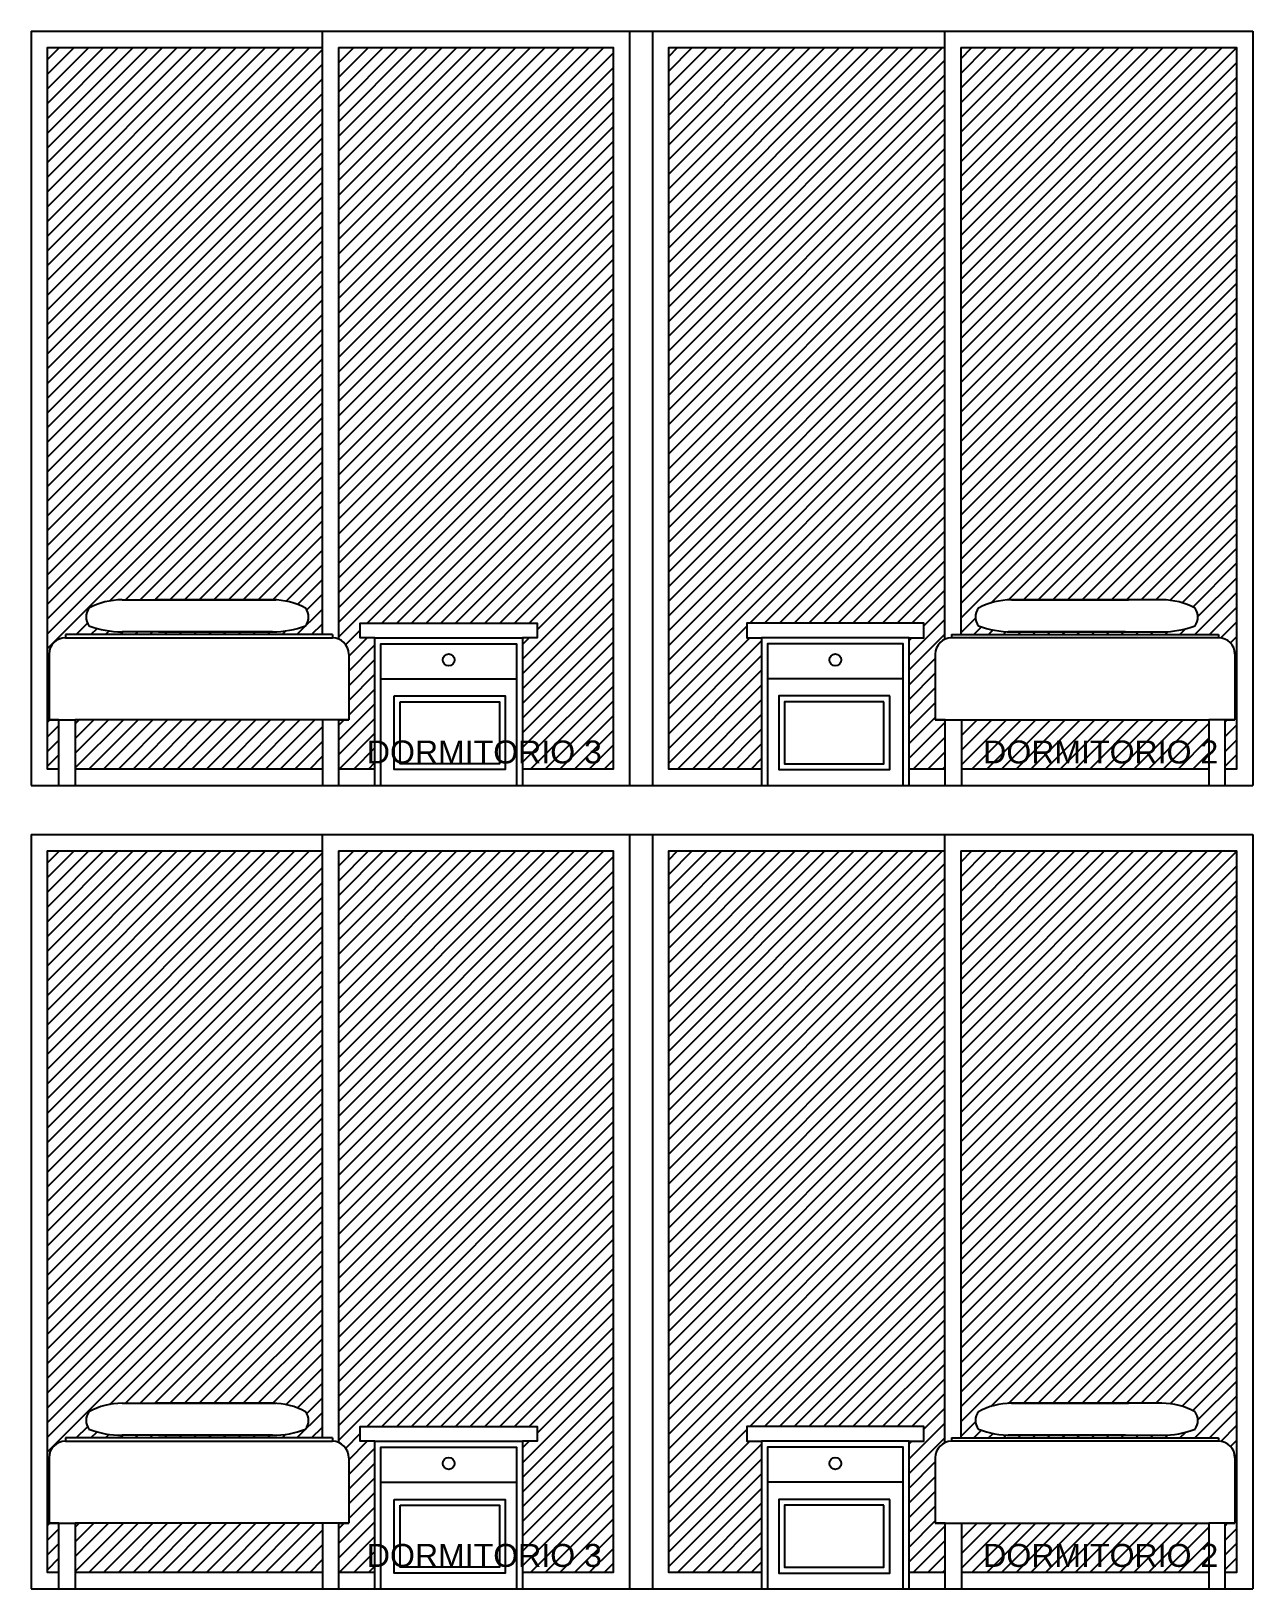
# Model space of a CAD drawing. Header units: millimetres. Extents: x 1217 to 2428, y 234 to 644.
# Drawn here: x 2255.974 to 2259.702, y 401.901 to 406.651 of the extents above; entities that cross this region are included whole.
import ezdxf

# ---------------------------------------------------------------- set-up
doc = ezdxf.new("R2010")
doc.units = ezdxf.units.MM
for name, color, linetype in [('0.1', 251, 'Continuous'), ('0.3', 6, 'Continuous'), ('MURO', 5, 'Continuous'), ('Texto', 1, 'Continuous')]:
    doc.layers.add(name, color=color, linetype=linetype)
doc.styles.get("Standard").update_dxf_attribs({"font": 'arial.ttf'})
pattern_1 = [(45, (422.33998, -295.273548), (-0.0224506403, 0.0224506403), [])]
pattern_2 = [(45, (422.33998, -292.823548), (-0.0224506403, 0.0224506403), [])]

msp = doc.modelspace()

# ---------------------------------------------------------------- hatches: boundary and pattern name
at = {"layer": '0.1', "ltscale": 3}
h = msp.add_hatch(dxfattribs=at)
h.set_pattern_fill('ANSI31', color=256, scale=0.01)
h.set_pattern_definition(pattern_2)
h.paths.add_polyline_path([(2257.07145, 406.60099), (2257.74959, 406.60099), (2257.74959, 404.40099), (2257.4732, 404.40099), (2257.4732, 404.80099), (2257.5182, 404.80099), (2257.5182, 404.84599), (2257.4732, 404.84599), (2257.07145, 404.84599)])
h.paths.add_polyline_path([(2256.912, 406.60099), (2257.07145, 406.60099), (2257.07145, 404.84599), (2256.9782, 404.84599), (2256.9782, 404.80099), (2257.0232, 404.80099), (2257.0232, 404.40099), (2256.91338, 404.40099), (2256.91338, 404.55099), (2256.94338, 404.55099), (2256.94338, 404.75099, 0.3063972), (2256.912, 404.7974)])
h.paths.add_polyline_path([(2256.02441, 406.60099), (2256.862, 406.60099), (2256.862, 404.81099), (2256.07897, 404.81099), (2256.07898, 404.80099, 0.4142136), (2256.02898, 404.75099), (2256.02898, 404.55099), (2256.05898, 404.55099), (2256.05898, 404.40099), (2256.02441, 404.40099)])
h.paths.add_polyline_path([(2256.15083, 404.83802, -0.340832), (2256.15083, 404.8911, -0.1255988), (2256.25178, 404.91687), (2256.71083, 404.91687, -0.1255988), (2256.81178, 404.8911, -0.340832), (2256.81178, 404.83802, -0.0910283), (2256.71083, 404.81948), (2256.25178, 404.81948, -0.0910283)], flags=16)
h.paths.add_polyline_path([(2256.10898, 404.55099), (2256.86338, 404.55099), (2256.86338, 404.40099), (2256.10898, 404.40099)])
h.paths.add_polyline_path([(2257.7347, 404.37919), (2256.98256, 404.37919), (2256.98256, 404.52344), (2257.7347, 404.52344)], flags=9)
h = msp.add_hatch(dxfattribs=at)
h.set_pattern_fill('ANSI31', color=256, scale=0.01)
h.set_pattern_definition(pattern_2)
h.paths.add_polyline_path([(2258.81057, 406.60099), (2259.65155, 406.60099), (2259.64698, 404.75099, 0.4142136), (2259.59698, 404.80099), (2259.59699, 404.81099), (2258.81057, 404.81099)])
h.paths.add_polyline_path([(2258.86418, 404.83802, -0.340832), (2258.86418, 404.8911, -0.1255988), (2258.96513, 404.91687), (2259.32258, 404.91687), (2259.42418, 404.91687, -0.1255988), (2259.52513, 404.8911, -0.340832), (2259.52513, 404.83802, -0.0910283), (2259.42418, 404.81948), (2258.96513, 404.81948, -0.0910283)], flags=16)
h.paths.add_polyline_path([(2258.81258, 404.55099), (2259.56698, 404.55099), (2259.56698, 404.40099), (2258.81258, 404.40099)])
h.paths.add_polyline_path([(2259.61698, 404.55099), (2259.64698, 404.55099), (2259.64698, 404.75099), (2259.65155, 406.60099), (2259.65155, 404.40099), (2259.61698, 404.40099)])
h.paths.add_polyline_path([(2257.91959, 406.60099), (2258.76057, 406.60099), (2258.76057, 404.79589, 0.2861952), (2258.73258, 404.75099), (2258.73258, 404.55099), (2258.76258, 404.55099), (2258.76258, 404.40099), (2258.65276, 404.40099), (2258.65276, 404.80099), (2258.69776, 404.80099), (2258.69776, 404.84599), (2258.20276, 404.84599), (2258.15776, 404.84599), (2258.15776, 404.80099), (2258.20276, 404.80099), (2258.20276, 404.40099), (2257.91959, 404.40099)])
h = msp.add_hatch(dxfattribs=at)
h.set_pattern_fill('ANSI31', color=256, scale=0.01)
h.set_pattern_definition(pattern_1)
h.paths.add_polyline_path([(2257.07145, 404.15099), (2257.74959, 404.15099), (2257.74959, 401.95099), (2257.4732, 401.95099), (2257.4732, 402.35099), (2257.5182, 402.35099), (2257.5182, 402.39599), (2257.4732, 402.39599), (2257.07145, 402.39599)])
h.paths.add_polyline_path([(2256.912, 404.15099), (2257.07145, 404.15099), (2257.07145, 402.39599), (2256.9782, 402.39599), (2256.9782, 402.35099), (2257.0232, 402.35099), (2257.0232, 401.95099), (2256.91338, 401.95099), (2256.91338, 402.10099), (2256.94338, 402.10099), (2256.94338, 402.30099, 0.3063972), (2256.912, 402.3474)])
h.paths.add_polyline_path([(2256.02441, 404.15099), (2256.862, 404.15099), (2256.862, 402.36099), (2256.07897, 402.36099), (2256.07898, 402.35099, 0.4142136), (2256.02898, 402.30099), (2256.02898, 402.10099), (2256.05898, 402.10099), (2256.05898, 401.95099), (2256.02441, 401.95099)])
h.paths.add_polyline_path([(2256.15083, 402.38802, -0.340832), (2256.15083, 402.4411, -0.1255988), (2256.25178, 402.46687), (2256.71083, 402.46687, -0.1255988), (2256.81178, 402.4411, -0.340832), (2256.81178, 402.38802, -0.0910283), (2256.71083, 402.36948), (2256.25178, 402.36948, -0.0910283)], flags=16)
h.paths.add_polyline_path([(2256.10898, 402.10099), (2256.86338, 402.10099), (2256.86338, 401.95099), (2256.10898, 401.95099)])
h.paths.add_polyline_path([(2257.7347, 401.92919), (2256.98256, 401.92919), (2256.98256, 402.07344), (2257.7347, 402.07344)], flags=9)
h = msp.add_hatch(dxfattribs=at)
h.set_pattern_fill('ANSI31', color=256, scale=0.01)
h.set_pattern_definition(pattern_1)
h.paths.add_polyline_path([(2258.81057, 404.15099), (2259.65155, 404.15099), (2259.64698, 402.30099, 0.4142136), (2259.59698, 402.35099), (2259.59699, 402.36099), (2258.81057, 402.36099)])
h.paths.add_polyline_path([(2258.86418, 402.38802, -0.340832), (2258.86418, 402.4411, -0.1255988), (2258.96513, 402.46687), (2259.32258, 402.46687), (2259.42418, 402.46687, -0.1255988), (2259.52513, 402.4411, -0.340832), (2259.52513, 402.38802, -0.0910283), (2259.42418, 402.36948), (2258.96513, 402.36948, -0.0910283)], flags=16)
h.paths.add_polyline_path([(2258.81258, 402.10099), (2259.56698, 402.10099), (2259.56698, 401.95099), (2258.81258, 401.95099)])
h.paths.add_polyline_path([(2259.61698, 402.10099), (2259.64698, 402.10099), (2259.64698, 402.30099), (2259.65155, 404.15099), (2259.65155, 401.95099), (2259.61698, 401.95099)])
h.paths.add_polyline_path([(2257.91959, 404.15099), (2258.76057, 404.15099), (2258.76057, 402.34589, 0.2861952), (2258.73258, 402.30099), (2258.73258, 402.10099), (2258.76258, 402.10099), (2258.76258, 401.95099), (2258.65276, 401.95099), (2258.65276, 402.35099), (2258.69776, 402.35099), (2258.69776, 402.39599), (2258.20276, 402.39599), (2258.15776, 402.39599), (2258.15776, 402.35099), (2258.20276, 402.35099), (2258.20276, 401.95099), (2257.91959, 401.95099)])

# ---------------------------------------------------------------- linework, layer by layer
at = {"layer": '0.1', "linetype": 'ByBlock'}
for p, q in [((2256.89338, 404.81099, 0), (2256.07897, 404.81099, 0)), ((2256.07898, 404.80099, 0), (2256.89337, 404.80099, 0)), ((2258.78258, 404.81099, 0), (2259.59699, 404.81099, 0)), ((2259.59698, 404.80099, 0), (2258.78259, 404.80099, 0)), ((2256.02898, 404.75099, 0), (2256.02898, 404.55099, 0)), ((2256.94338, 404.75099, 0), (2256.94338, 404.55099, 0)), ((2258.73258, 404.75099, 0), (2258.73258, 404.55099, 0)), ((2259.64698, 404.75099, 0), (2259.64698, 404.55099, 0)), ((2256.02898, 404.55099, 0), (2256.10898, 404.55099, 0)), ((2256.05898, 404.55099, 0), (2256.02898, 404.55099, 0)), ((2256.05898, 404.35099, 0), (2256.05898, 404.55099, 0)), ((2256.94338, 404.55099, 0), (2256.10898, 404.55099, 0)), ((2256.10898, 404.55099, 0), (2256.10898, 404.35099, 0)), ((2256.94338, 404.55099, 0), (2256.86338, 404.55099, 0)), ((2256.91338, 404.55099, 0), (2256.94338, 404.55099, 0)), ((2256.91338, 404.35099, 0), (2256.91338, 404.55099, 0)), ((2258.73258, 404.55099, 0), (2258.81258, 404.55099, 0)), ((2258.73258, 404.55099, 0), (2259.56698, 404.55099, 0)), ((2258.76258, 404.55099, 0), (2258.73258, 404.55099, 0)), ((2258.76258, 404.35099, 0), (2258.76258, 404.55099, 0)), ((2259.56698, 404.55099, 0), (2259.56698, 404.35099, 0)), ((2259.64698, 404.55099, 0), (2259.56698, 404.55099, 0)), ((2259.61698, 404.55099, 0), (2259.64698, 404.55099, 0)), ((2259.61698, 404.35099, 0), (2259.61698, 404.55099, 0)), ((2256.89338, 402.36099, 0), (2256.07897, 402.36099, 0)), ((2256.07898, 402.35099, 0), (2256.89337, 402.35099, 0)), ((2258.78258, 402.36099, 0), (2259.59699, 402.36099, 0)), ((2259.59698, 402.35099, 0), (2258.78259, 402.35099, 0)), ((2256.02898, 402.30099, 0), (2256.02898, 402.10099, 0)), ((2256.94338, 402.30099, 0), (2256.94338, 402.10099, 0)), ((2258.73258, 402.30099, 0), (2258.73258, 402.10099, 0)), ((2259.64698, 402.30099, 0), (2259.64698, 402.10099, 0)), ((2256.02898, 402.10099, 0), (2256.10898, 402.10099, 0)), ((2256.05898, 402.10099, 0), (2256.02898, 402.10099, 0)), ((2256.05898, 401.90099, 0), (2256.05898, 402.10099, 0)), ((2256.94338, 402.10099, 0), (2256.10898, 402.10099, 0)), ((2256.10898, 402.10099, 0), (2256.10898, 401.90099, 0)), ((2256.94338, 402.10099, 0), (2256.86338, 402.10099, 0)), ((2256.91338, 402.10099, 0), (2256.94338, 402.10099, 0)), ((2256.91338, 401.90099, 0), (2256.91338, 402.10099, 0)), ((2258.73258, 402.10099, 0), (2258.81258, 402.10099, 0)), ((2258.73258, 402.10099, 0), (2259.56698, 402.10099, 0)), ((2258.76258, 402.10099, 0), (2258.73258, 402.10099, 0)), ((2258.76258, 401.90099, 0), (2258.76258, 402.10099, 0)), ((2259.56698, 402.10099, 0), (2259.56698, 401.90099, 0)), ((2259.64698, 402.10099, 0), (2259.56698, 402.10099, 0)), ((2259.61698, 402.10099, 0), (2259.64698, 402.10099, 0)), ((2259.61698, 401.90099, 0), (2259.61698, 402.10099, 0))]:
    msp.add_line(p, q, dxfattribs=at)
at = {"layer": '0.1'}
for p, q in [((2256.86338, 404.55099, 0), (2256.86338, 404.35099, 0)), ((2258.81258, 404.55099, 0), (2258.81258, 404.35099, 0)), ((2256.86338, 402.10099, 0), (2256.86338, 401.90099, 0)), ((2258.81258, 402.10099, 0), (2258.81258, 401.90099, 0))]:
    msp.add_line(p, q, dxfattribs=at)
at = {"layer": '0.1', "ltscale": 3, "elevation": 0}
for points in [[(2256.862, 406.65099), (2256.862, 404.81099)], [(2258.76057, 406.65099), (2258.76057, 404.79589)], [(2256.05898, 404.40099), (2256.02441, 404.40099), (2256.02441, 406.60099), (2256.862, 406.60099)], [(2256.912, 406.60099), (2257.74959, 406.60099), (2257.74959, 404.40099), (2257.4732, 404.40099)], [(2256.912, 406.60099), (2256.912, 404.7974)], [(2258.20276, 404.40099), (2257.91959, 404.40099), (2257.91959, 406.60099), (2258.76057, 406.60099)], [(2258.81057, 406.60099), (2259.65155, 406.60099), (2259.65155, 404.40099), (2259.61698, 404.40099)], [(2258.81057, 406.60099), (2258.81057, 404.81099)], [(2256.86338, 404.40099), (2256.10898, 404.40099)], [(2257.0232, 404.40099), (2256.91338, 404.40099)], [(2258.76258, 404.40099), (2258.65276, 404.40099)], [(2259.56698, 404.40099), (2258.81258, 404.40099)], [(2256.862, 404.20099), (2256.862, 402.36099)], [(2258.76057, 404.20099), (2258.76057, 402.34589)], [(2256.05898, 401.95099), (2256.02441, 401.95099), (2256.02441, 404.15099), (2256.862, 404.15099)], [(2256.912, 404.15099), (2257.74959, 404.15099), (2257.74959, 401.95099), (2257.4732, 401.95099)], [(2256.912, 404.15099), (2256.912, 402.3474)], [(2258.20276, 401.95099), (2257.91959, 401.95099), (2257.91959, 404.15099), (2258.76057, 404.15099)], [(2258.81057, 404.15099), (2259.65155, 404.15099), (2259.65155, 401.95099), (2259.61698, 401.95099)], [(2258.81057, 404.15099), (2258.81057, 402.36099)], [(2256.86338, 401.95099), (2256.10898, 401.95099)], [(2257.0232, 401.95099), (2256.91338, 401.95099)], [(2258.76258, 401.95099), (2258.65276, 401.95099)], [(2259.56698, 401.95099), (2258.81258, 401.95099)]]:
    msp.add_lwpolyline(points, dxfattribs=at)
at = {"layer": '0.1', "elevation": 0}
for points in [[(2256.25175, 404.91687), (2256.72058, 404.91687)], [(2256.71083, 404.91687), (2256.35338, 404.91687)], [(2259.42421, 404.91687), (2258.95538, 404.91687)], [(2258.96513, 404.91687), (2259.32258, 404.91687)], [(2256.71083, 404.81948), (2256.25177, 404.81948)], [(2256.36313, 404.81948), (2256.72058, 404.81948)], [(2259.31282, 404.81948), (2258.95538, 404.81948)], [(2258.96513, 404.81948), (2259.42419, 404.81948)], [(2256.25175, 402.46687), (2256.72058, 402.46687)], [(2256.71083, 402.46687), (2256.35338, 402.46687)], [(2259.42421, 402.46687), (2258.95538, 402.46687)], [(2258.96513, 402.46687), (2259.32258, 402.46687)], [(2256.71083, 402.36948), (2256.25177, 402.36948)], [(2256.36313, 402.36948), (2256.72058, 402.36948)], [(2259.31282, 402.36948), (2258.95538, 402.36948)], [(2258.96513, 402.36948), (2259.42419, 402.36948)]]:
    msp.add_lwpolyline(points, dxfattribs=at)
at = {"layer": '0.1', "linetype": 'ByBlock', "elevation": 0}
for points in [[(2257.0232, 404.80099), (2256.9782, 404.80099), (2256.9782, 404.84599), (2257.4732, 404.84599), (2257.5182, 404.84599), (2257.5182, 404.80099), (2257.4732, 404.80099)], [(2258.65276, 404.80099), (2258.69776, 404.80099), (2258.69776, 404.84599), (2258.20276, 404.84599), (2258.15776, 404.84599), (2258.15776, 404.80099), (2258.20276, 404.80099)], [(2256.07897, 404.81099), (2256.07898, 404.80099)], [(2256.89338, 404.81099), (2256.89337, 404.80099)], [(2257.0232, 404.35099), (2257.0232, 404.80099), (2257.4732, 404.80099), (2257.4732, 404.35099)], [(2258.65276, 404.35099), (2258.65276, 404.80099), (2258.20276, 404.80099), (2258.20276, 404.35099)], [(2258.78258, 404.81099), (2258.78259, 404.80099)], [(2259.59699, 404.81099), (2259.59698, 404.80099)], [(2257.0412, 404.35099), (2257.0412, 404.78299), (2257.4552, 404.78299), (2257.4552, 404.35099)], [(2258.63476, 404.35099), (2258.63476, 404.78299), (2258.22076, 404.78299), (2258.22076, 404.35099)], [(2257.0412, 404.67609), (2257.4552, 404.67609)], [(2258.63476, 404.67609), (2258.22076, 404.67609)], [(2257.0232, 402.35099), (2256.9782, 402.35099), (2256.9782, 402.39599), (2257.4732, 402.39599), (2257.5182, 402.39599), (2257.5182, 402.35099), (2257.4732, 402.35099)], [(2258.65276, 402.35099), (2258.69776, 402.35099), (2258.69776, 402.39599), (2258.20276, 402.39599), (2258.15776, 402.39599), (2258.15776, 402.35099), (2258.20276, 402.35099)], [(2256.07897, 402.36099), (2256.07898, 402.35099)], [(2256.89338, 402.36099), (2256.89337, 402.35099)], [(2257.0232, 401.90099), (2257.0232, 402.35099), (2257.4732, 402.35099), (2257.4732, 401.90099)], [(2257.0412, 401.90099), (2257.0412, 402.33299), (2257.4552, 402.33299), (2257.4552, 401.90099)], [(2258.65276, 401.90099), (2258.65276, 402.35099), (2258.20276, 402.35099), (2258.20276, 401.90099)], [(2258.63476, 401.90099), (2258.63476, 402.33299), (2258.22076, 402.33299), (2258.22076, 401.90099)], [(2258.78258, 402.36099), (2258.78259, 402.35099)], [(2259.59699, 402.36099), (2259.59698, 402.35099)], [(2257.0412, 402.22609), (2257.4552, 402.22609)], [(2258.63476, 402.22609), (2258.22076, 402.22609)]]:
    msp.add_lwpolyline(points, dxfattribs=at)
for points in [[(2257.0818, 404.62377), (2257.42104, 404.62377), (2257.42104, 404.399), (2257.0818, 404.399)], [(2257.0998, 404.60577), (2257.40304, 404.60577), (2257.40304, 404.417), (2257.0998, 404.417)], [(2258.59416, 404.62377), (2258.25492, 404.62377), (2258.25492, 404.399), (2258.59416, 404.399)], [(2258.57616, 404.60577), (2258.27292, 404.60577), (2258.27292, 404.417), (2258.57616, 404.417)], [(2257.0818, 402.17377), (2257.42104, 402.17377), (2257.42104, 401.949), (2257.0818, 401.949)], [(2257.0998, 402.15577), (2257.40304, 402.15577), (2257.40304, 401.967), (2257.0998, 401.967)], [(2258.59416, 402.17377), (2258.25492, 402.17377), (2258.25492, 401.949), (2258.59416, 401.949)], [(2258.57616, 402.15577), (2258.27292, 402.15577), (2258.27292, 401.967), (2258.57616, 401.967)]]:
    msp.add_lwpolyline(points, close=True, dxfattribs=at)
at = {"layer": '0.1', "linetype": 'ByBlock'}
for centre in [(2257.2482, 404.73356, 0), (2258.42776, 404.73356, 0), (2257.2482, 402.28356, 0), (2258.42776, 402.28356, 0)]:
    msp.add_circle(centre, 0.01818, dxfattribs=at)
at = {"layer": '0.1'}
for centre, radius, start, end in [((2256.18524, 404.86456, 0), 0.04346, 142.3585, 217.6415), ((2256.25178, 404.70621, 0), 0.21066, 90, 118.63518), ((2256.71083, 404.70621, 0), 0.21066, 61.36482, 90), ((2256.77736, 404.86456, 0), 0.04346, 322.3585, 37.6415), ((2258.89859, 404.86456, 0), 0.04346, 142.3585, 217.6415), ((2258.96513, 404.70621, 0), 0.21066, 90, 118.63518), ((2259.42418, 404.70621, 0), 0.21066, 61.36482, 90), ((2259.49072, 404.86456, 0), 0.04346, 322.3585, 37.6415), ((2256.25178, 405.10371, 0), 0.28423, 249.1952, 270), ((2256.71083, 405.10371, 0), 0.28423, 270, 290.8048), ((2258.96513, 405.10371, 0), 0.28423, 249.1952, 270), ((2259.42418, 405.10371, 0), 0.28423, 270, 290.8048), ((2256.18524, 402.41456, 0), 0.04346, 142.3585, 217.6415), ((2256.25178, 402.25621, 0), 0.21066, 90, 118.63518), ((2256.71083, 402.25621, 0), 0.21066, 61.36482, 90), ((2256.77736, 402.41456, 0), 0.04346, 322.3585, 37.6415), ((2258.89859, 402.41456, 0), 0.04346, 142.3585, 217.6415), ((2258.96513, 402.25621, 0), 0.21066, 90, 118.63518), ((2259.42418, 402.25621, 0), 0.21066, 61.36482, 90), ((2259.49072, 402.41456, 0), 0.04346, 322.3585, 37.6415), ((2256.25178, 402.65371, 0), 0.28423, 249.1952, 270), ((2256.71083, 402.65371, 0), 0.28423, 270, 290.8048), ((2258.96513, 402.65371, 0), 0.28423, 249.1952, 270), ((2259.42418, 402.65371, 0), 0.28423, 270, 290.8048)]:
    msp.add_arc(centre, radius, start, end, dxfattribs=at)
at = {"layer": '0.1', "linetype": 'ByBlock'}
for centre, start, end in [((2256.07898, 404.75099, 0), 90, 180), ((2256.89338, 404.75099, 0), 0, 90), ((2258.78258, 404.75099, 0), 90, 180), ((2259.59698, 404.75099, 0), 0, 90), ((2256.07898, 402.30099, 0), 90, 180), ((2256.89338, 402.30099, 0), 0, 90), ((2258.78258, 402.30099, 0), 90, 180), ((2259.59698, 402.30099, 0), 0, 90)]:
    msp.add_arc(centre, 0.05, start, end, dxfattribs=at)
at = {"layer": '0.3', "elevation": 0}
for points in [[(2257.79959, 406.65099), (2257.79959, 404.35099)], [(2257.86959, 406.65099), (2257.86959, 404.35099)], [(2257.79959, 404.20099), (2257.79959, 401.90099)], [(2257.86959, 404.20099), (2257.86959, 401.90099)]]:
    msp.add_lwpolyline(points, dxfattribs=at)
at = {"layer": 'MURO', "ltscale": 3, "elevation": 0}
for points in [[(2255.97441, 406.65099), (2255.97441, 404.35099)], [(2255.97441, 406.65099), (2259.70155, 406.65099)], [(2259.70155, 406.65099), (2259.70155, 404.35099)], [(2255.97441, 404.35099), (2259.70155, 404.35099)], [(2255.97441, 404.20099), (2255.97441, 401.90099)], [(2255.97441, 404.20099), (2259.70155, 404.20099)], [(2259.70155, 404.20099), (2259.70155, 401.90099)], [(2255.97441, 401.90099), (2259.70155, 401.90099)]]:
    msp.add_lwpolyline(points, dxfattribs=at)

# ---------------------------------------------------------------- texts
at = {"layer": 'Texto', "char_height": 0.07, "width": 1.0223839, "attachment_point": 5}
for s, insert in [('DORMITORIO 3', (2257.35708, 404.45241, 0)), ('DORMITORIO 2', (2259.23742, 404.45241, 0)), ('DORMITORIO 3', (2257.35708, 402.00241, 0)), ('DORMITORIO 2', (2259.23742, 402.00241, 0))]:
    msp.add_mtext(s, dxfattribs=dict(at, insert=insert))

doc.saveas('drawing.dxf')
